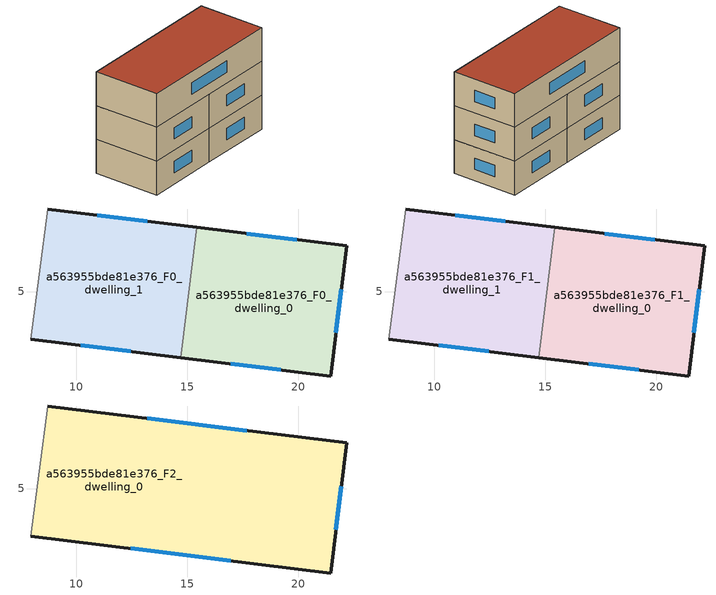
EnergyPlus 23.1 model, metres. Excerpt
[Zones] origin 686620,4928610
a563955bde81e376_F0_dwelling_0
 floor ground (EU_floor_Construction): 22.18,7.06 21.46,1.2 14.72,2.03 15.44,7.89 z0
 wall outside (EU_wall_Construction): 14.72,2.03 21.46,1.2 22.18,7.06 15.44,7.89 z0:3
 wall to a563955bde81e376_F0_dwelling_1 (EU_wall_Construction): 15.44,7.89 14.72,2.03 z0:3
 window (EU_Window_Construction): 19.93,7.33 17.69,7.61 / 21.7,3.15 21.94,5.1 / 16.96,1.75 19.21,1.47 z1:2
a563955bde81e376_F0_dwelling_1
 floor ground (EU_floor_Construction): 15.44,7.89 14.72,2.03 7.96,2.86 8.71,8.72 z0
 wall outside (EU_wall_Construction): 7.96,2.86 14.72,2.03 / 15.44,7.89 8.71,8.72 z0:3
 wall adiabatic (EU_wall_Construction): 8.71,8.72 7.96,2.86 z0:3
 window (EU_Window_Construction): 10.21,2.58 12.47,2.3 / 13.2,8.16 10.95,8.44 z1:2
a563955bde81e376_F1_dwelling_0
 floor to a563955bde81e376_F0_dwelling_0 (EU_floor_Construction): 22.18,7.06 21.46,1.2 14.72,2.03 15.44,7.89 z3
 wall outside (EU_wall_Construction): 14.72,2.03 21.46,1.2 22.18,7.06 15.44,7.89 z3:6
 wall to a563955bde81e376_F1_dwelling_1 (EU_wall_Construction): 15.44,7.89 14.72,2.03 z3:6
 window (EU_Window_Construction): 19.93,7.33 17.69,7.61 / 21.7,3.15 21.94,5.1 / 16.96,1.75 19.21,1.47 z4:5
a563955bde81e376_F1_dwelling_1
 floor to a563955bde81e376_F0_dwelling_1 (EU_floor_Construction): 15.44,7.89 14.72,2.03 7.96,2.86 8.71,8.72 z3
 wall outside (EU_wall_Construction): 7.96,2.86 14.72,2.03 / 15.44,7.89 8.71,8.72 z3:6
 wall adiabatic (EU_wall_Construction): 8.71,8.72 7.96,2.86 z3:6
 window (EU_Window_Construction): 10.21,2.58 12.47,2.3 / 13.2,8.16 10.95,8.44 z4:5
a563955bde81e376_F2_dwelling_0
 floor to a563955bde81e376_F1_dwelling_0 (EU_floor_Construction): 22.18,7.06 21.46,1.2 14.72,2.03 15.44,7.89 z6
 floor to a563955bde81e376_F1_dwelling_1 (EU_floor_Construction): 15.44,7.89 14.72,2.03 7.96,2.86 8.71,8.72 z6
 wall outside (EU_wall_Construction): 7.96,2.86 21.46,1.2 22.18,7.06 8.71,8.72 z6:9
 wall adiabatic (EU_wall_Construction): 8.71,8.72 7.96,2.86 z6:9
 window (EU_Window_Construction): 17.69,7.61 13.2,8.16 / 21.7,3.15 21.94,5.1 / 12.46,2.3 16.96,1.75 z7:8
 roof outside (EU_roof_Construction): 21.46,1.2 22.18,7.06 8.71,8.72 7.96,2.86 z9
[Building]
EU S2 Campaign: North Axis=0; Terrain=City; Solar Distribution=FullExterior
[Site:Location]
Bologna: Latitude=44.5; Longitude=11.25; Time Zone=1; Elevation=37
[SizingPeriod:WeatherFileDays]
AnnualSizingPeriod: Begin Month=1; Begin Day of Month=1; End Month=12; End Day of Month=31; Day of Week for Start Day=Monday; Use Weather File Daylight Saving Period=No; Use Weather File Rain and Snow Indicators=No
[MATERIAL]
EU_InternalMass_Material: Roughness=MediumRough; Thickness=0.1; Conductivity=1; Density=1800; Specific Heat=900; Thermal Absorptance=0.9; Solar Absorptance=0.7; Visible Absorptance=0.7
[MATERIAL:NOMASS] Roughness=MediumRough; Thermal Absorptance=0.9; Solar Absorptance=0.7; Visible Absorptance=0.7
Name | Thermal Resistance
EU_wall_NoMass | 0.937881
EU_roof_NoMass | 0.548572
EU_floor_NoMass | 0.71348
[WINDOWMATERIAL:SIMPLEGLAZINGSYSTEM]
EU_Window_SimpleGlazing: UFactor=4.25633; Solar Heat Gain Coefficient=0.85; Visible Transmittance=0.85
[CONSTRUCTION]
EU_wall_Construction: EU_wall_NoMass
EU_roof_Construction: EU_roof_NoMass
EU_floor_Construction: EU_floor_NoMass
EU_InternalMass_Construction: EU_InternalMass_Material
EU_Window_Construction: EU_Window_SimpleGlazing
[ZONE] Type=1; Multiplier=1; Ceiling Height=autocalculate; Floor Area=autocalculate; Part of Total Floor Area=Yes
Name | Volume
a563955bde81e376_F0_dwelling_0; a563955bde81e376_F1_dwelling_0 | 120.365
a563955bde81e376_F2_dwelling_0 | 240.727
a563955bde81e376_F0_dwelling_1 | 120.368
a563955bde81e376_F1_dwelling_1 | 120.367
[INTERNALMASS] Construction=EU_InternalMass_Construction
Name | Zone or ZoneList | Surface Area
a563955bde81e376_F0_dwelling_0_EU_InternalMass | a563955bde81e376_F0_dwelling_0 | 40.1217
a563955bde81e376_F0_dwelling_1_EU_InternalMass | a563955bde81e376_F0_dwelling_1 | 40.1224
a563955bde81e376_F1_dwelling_0_EU_InternalMass | a563955bde81e376_F1_dwelling_0 | 40.1217
a563955bde81e376_F1_dwelling_1_EU_InternalMass | a563955bde81e376_F1_dwelling_1 | 40.1224
a563955bde81e376_F2_dwelling_0_EU_InternalMass | a563955bde81e376_F2_dwelling_0 | 80.2422
[OTHEREQUIPMENT] Fuel Type=Electricity; Design Level Calculation Method=Watts/Area; Power per Zone Floor Area=1; Fraction Latent=0; Fraction Radiant=0; Fraction Lost=0; Carbon Dioxide Generation Rate=0; EndUse Subcategory=EU_Step8_InternalGains
Name | Zone or ZoneList or Space or SpaceList | Schedule
EU_Step8_InternalGain_a563955bde81e376_F0_dwelling_0_f000 | a563955bde81e376_F0_dwelling_0 | EU_Step8_GainSchedule_a563955bde81e376_F0_dwelling_0_f000
EU_Step8_InternalGain_a563955bde81e376_F0_dwelling_1_f000 | a563955bde81e376_F0_dwelling_1 | EU_Step8_GainSchedule_a563955bde81e376_F0_dwelling_1_f000
EU_Step8_InternalGain_a563955bde81e376_F1_dwelling_0_f000 | a563955bde81e376_F1_dwelling_0 | EU_Step8_GainSchedule_a563955bde81e376_F1_dwelling_0_f000
EU_Step8_InternalGain_a563955bde81e376_F1_dwelling_1_f000 | a563955bde81e376_F1_dwelling_1 | EU_Step8_GainSchedule_a563955bde81e376_F1_dwelling_1_f000
EU_Step8_InternalGain_a563955bde81e376_F2_dwelling_0_f000 | a563955bde81e376_F2_dwelling_0 | EU_Step8_GainSchedule_a563955bde81e376_F2_dwelling_0_f000
[ZONEVENTILATION:DESIGNFLOWRATE] Schedule=EU_AlwaysOn; Design Flow Rate Calculation Method=AirChanges/Hour; Air Changes per Hour=0.687892; Ventilation Type=Natural; Fan Pressure Rise=0; Fan Total Efficiency=1; Constant Term Coefficient=1; Temperature Term Coefficient=0; Velocity Term Coefficient=0; Velocity Squared Term Coefficient=0; Minimum Indoor Temperature=-100; Maximum Indoor Temperature=100; Delta Temperature=-100; Minimum Outdoor Temperature=-100; Maximum Outdoor Temperature=100; Maximum Wind Speed=40
Name | Zone or ZoneList or Space or SpaceList
EU_ConstantAir_a563955bde81e376_F0_dwelling_0 | a563955bde81e376_F0_dwelling_0
EU_ConstantAir_a563955bde81e376_F0_dwelling_1 | a563955bde81e376_F0_dwelling_1
EU_ConstantAir_a563955bde81e376_F1_dwelling_0 | a563955bde81e376_F1_dwelling_0
EU_ConstantAir_a563955bde81e376_F1_dwelling_1 | a563955bde81e376_F1_dwelling_1
EU_ConstantAir_a563955bde81e376_F2_dwelling_0 | a563955bde81e376_F2_dwelling_0
[HVACTEMPLATE:THERMOSTAT] Constant Heating Setpoint=20; Constant Cooling Setpoint=50
EU_HeatOnly_a563955bde81e376_F0_dwelling_0; EU_HeatOnly_a563955bde81e376_F0_dwelling_1; EU_HeatOnly_a563955bde81e376_F1_dwelling_0; EU_HeatOnly_a563955bde81e376_F1_dwelling_1; EU_HeatOnly_a563955bde81e376_F2_dwelling_0
[HVACTEMPLATE:ZONE:IDEALLOADSAIRSYSTEM] System Availability Schedule=EU_AlwaysOn; Maximum Heating Supply Air Temperature=50; Minimum Cooling Supply Air Temperature=13; Maximum Heating Supply Air Humidity Ratio=0.0156; Minimum Cooling Supply Air Humidity Ratio=0.0077; Heating Limit=NoLimit; Cooling Limit=NoLimit; Heating Availability Schedule=EU_AlwaysOn; Cooling Availability Schedule=EU_CoolingOff; Dehumidification Control Type=ConstantSensibleHeatRatio; Cooling Sensible Heat Ratio=0.7; Dehumidification Setpoint=60; Humidification Control Type=None; Humidification Setpoint=30; Outdoor Air Method=None; Outdoor Air Flow Rate per Person=0.00944; Outdoor Air Flow Rate per Zone Floor Area=0; Outdoor Air Flow Rate per Zone=0; Demand Controlled Ventilation Type=None; Outdoor Air Economizer Type=NoEconomizer; Heat Recovery Type=None; Sensible Heat Recovery Effectiveness=0.7; Latent Heat Recovery Effectiveness=0.65
Name | Template Thermostat
a563955bde81e376_F0_dwelling_0 | EU_HeatOnly_a563955bde81e376_F0_dwelling_0
a563955bde81e376_F0_dwelling_1 | EU_HeatOnly_a563955bde81e376_F0_dwelling_1
a563955bde81e376_F1_dwelling_0 | EU_HeatOnly_a563955bde81e376_F1_dwelling_0
a563955bde81e376_F1_dwelling_1 | EU_HeatOnly_a563955bde81e376_F1_dwelling_1
a563955bde81e376_F2_dwelling_0 | EU_HeatOnly_a563955bde81e376_F2_dwelling_0
[SIZING:ZONE] Zone Cooling Design Supply Air Temperature Input Method=SupplyAirTemperature; Zone Cooling Design Supply Air Temperature=13; Zone Heating Design Supply Air Temperature Input Method=SupplyAirTemperature; Zone Heating Design Supply Air Temperature=50; Zone Cooling Design Supply Air Humidity Ratio=0.008; Zone Heating Design Supply Air Humidity Ratio=0.008; Cooling Design Air Flow Method=DesignDay; Cooling Design Air Flow Rate=0; Cooling Minimum Air Flow per Zone Floor Area=0.000762; Cooling Minimum Air Flow=0; Cooling Minimum Air Flow Fraction=0.2; Heating Design Air Flow Method=DesignDay; Heating Design Air Flow Rate=0; Heating Maximum Air Flow per Zone Floor Area=0.002032; Heating Maximum Air Flow=0.141576; Heating Maximum Air Flow Fraction=0.3; Account for Dedicated Outdoor Air System=No; Dedicated Outdoor Air System Control Strategy=NeutralSupplyAir; Dedicated Outdoor Air Low Setpoint Temperature for Design=autosize; Dedicated Outdoor Air High Setpoint Temperature for Design=autosize; Zone Load Sizing Method=Sensible Load Only No Latent Load; Zone Latent Cooling Design Supply Air Humidity Ratio Input Method=HumidityRatioDifference; Zone Cooling Design Supply Air Humidity Ratio Difference=0.005; Zone Latent Heating Design Supply Air Humidity Ratio Input Method=HumidityRatioDifference; Zone Humidification Design Supply Air Humidity Ratio Difference=0.005
a563955bde81e376_F0_dwelling_0; a563955bde81e376_F0_dwelling_1; a563955bde81e376_F1_dwelling_0; a563955bde81e376_F1_dwelling_1; a563955bde81e376_F2_dwelling_0
[SCHEDULE:CONSTANT]
Name | Hourly Value
EU_AlwaysOn | 1
EU_CoolingOff | 0
[SCHEDULE:FILE] Column Number=1; Rows to Skip at Top=0; Number of Hours of Data=8760; Column Separator=Comma; Interpolate to Timestep=No; Minutes per Item=60; Adjust Schedule for Daylight Savings=Yes
Name | File
EU_Step8_GainSchedule_a563955bde81e376_F0_dwelling_0_f000 | ../../schedules/a563955bde81e376/a563955bde81e376_F0_dwelling_0_f000_gain.csv
EU_Step8_GainSchedule_a563955bde81e376_F0_dwelling_1_f000 | ../../schedules/a563955bde81e376/a563955bde81e376_F0_dwelling_1_f000_gain.csv
EU_Step8_GainSchedule_a563955bde81e376_F1_dwelling_0_f000 | ../../schedules/a563955bde81e376/a563955bde81e376_F1_dwelling_0_f000_gain.csv
EU_Step8_GainSchedule_a563955bde81e376_F1_dwelling_1_f000 | ../../schedules/a563955bde81e376/a563955bde81e376_F1_dwelling_1_f000_gain.csv
EU_Step8_GainSchedule_a563955bde81e376_F2_dwelling_0_f000 | ../../schedules/a563955bde81e376/a563955bde81e376_F2_dwelling_0_f000_gain.csv
